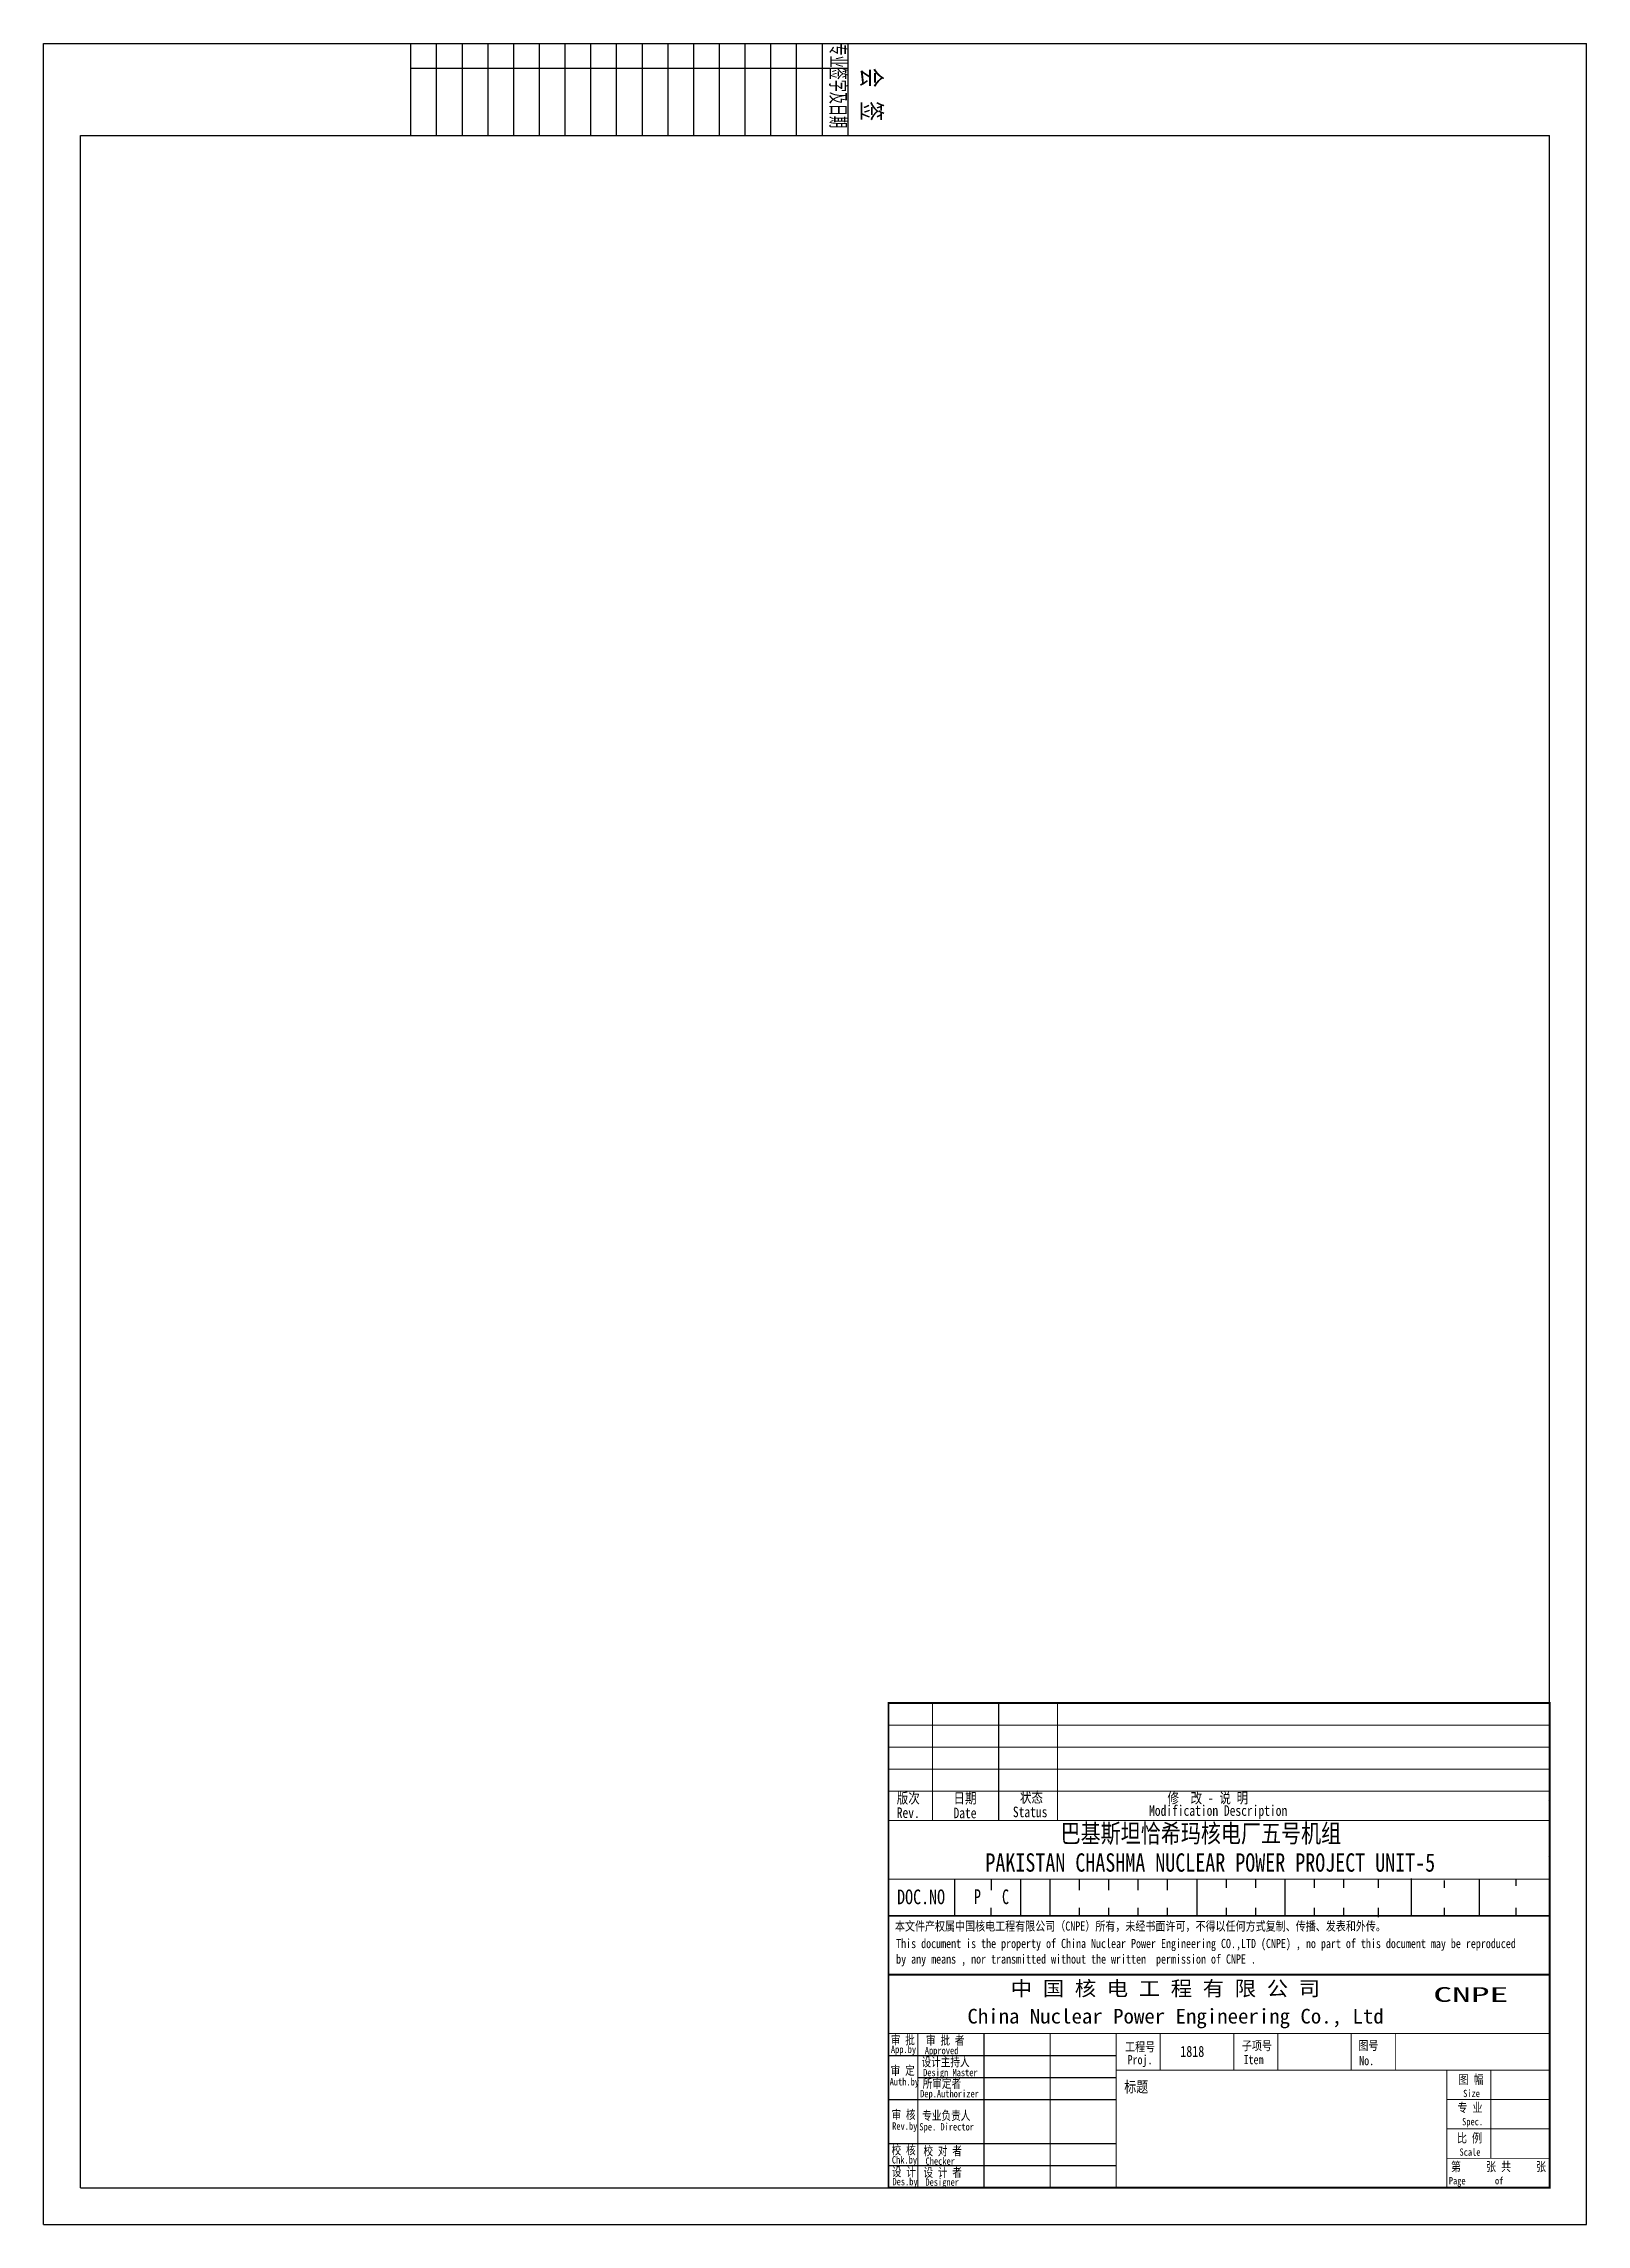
# Model space of a CAD drawing. Extents: x 1225 to 1645, y -441 to 153.
import ezdxf
from ezdxf.enums import TextEntityAlignment as Align

# ---------------------------------------------------------------- set-up
doc = ezdxf.new("R2010")
doc.units = 0
doc.header["$MEASUREMENT"] = 0
for name, color, linetype in [('1', 7, 'Continuous'), ('GT_1', 7, 'Continuous'), ('PUB_TEXT', 7, 'Continuous'), ('图框', 4, 'Continuous')]:
    doc.layers.add(name, color=color, linetype=linetype)
doc.styles.add('HZ', font='ROMANS', dxfattribs={"width": 0.7, "bigfont": 'HZTXT'})
doc.styles.add('宋体', font='', dxfattribs={"width": 0.7})
doc.styles.add('汉字', font='仿宋_GB2312.ttf', dxfattribs={"width": 0.8, "height": 4})
doc.styles.get('宋体').set_extended_font_data('SimSun')

# ---------------------------------------------------------------- blocks, each defined once
blk = doc.blocks.new('会签')
at = {"color": 0}
for p, q in [((3629.69, -1305.73), (3604.69, -1305.73)), ((3611.37, -1424.73), (3611.37, -1305.73)), ((3629.69, -1312.73), (3604.69, -1312.73)), ((3629.69, -1319.73), (3604.69, -1319.73)), ((3629.69, -1326.73), (3604.69, -1326.73)), ((3629.69, -1333.73), (3604.69, -1333.73)), ((3629.69, -1340.73), (3604.69, -1340.73)), ((3629.69, -1347.73), (3604.69, -1347.73)), ((3629.69, -1354.73), (3604.69, -1354.73)), ((3629.69, -1361.73), (3604.69, -1361.73)), ((3629.69, -1368.73), (3604.69, -1368.73)), ((3629.69, -1375.73), (3604.69, -1375.73)), ((3629.69, -1382.73), (3604.69, -1382.73)), ((3629.69, -1389.73), (3604.69, -1389.73)), ((3629.69, -1396.73), (3604.69, -1396.73)), ((3629.69, -1403.73), (3604.69, -1403.73)), ((3629.69, -1410.73), (3604.69, -1410.73)), ((3629.69, -1417.73), (3604.69, -1417.73)), ((3629.69, -1424.73), (3604.69, -1424.73))]:
    blk.add_line(p, q, dxfattribs=at)
at = {"color": 0, "style": 'HZ'}
for s, height, width, p in [('会 签  ', 6, 0.9, (3622.23, -1302.52)), ('专业签字及日期', 4.7, 0.7, (3616.18, -1310.89))]:
    blk.add_text(s, height=height, dxfattribs=dict(at, width=width)).set_placement(p, align=Align.CENTER)

msp = doc.modelspace()

# ---------------------------------------------------------------- linework, layer by layer
at = {"linetype": 'Continuous'}
msp.add_line((1473.22, -346.81), (1473.22, -356.81), dxfattribs=at)
msp.add_line((1483.22, -346.81), (1483.22, -349.81))
at = {"layer": '1'}
for p, q in [((1634.89, -325.45), (1634.89, -325.45)), ((1634.89, -325.45), (1634.89, -325.45)), ((1634.89, -325.45), (1634.89, -325.45)), ((1634.89, -325.45), (1634.89, -325.45)), ((1483.22, -347.81), (1483.22, -347.81)), ((1491.22, -356.81), (1491.22, -346.81)), ((1499.22, -356.81), (1499.22, -346.81)), ((1507.22, -349.81), (1507.22, -346.81)), ((1515.22, -349.81), (1515.22, -346.81)), ((1523.22, -349.81), (1523.22, -346.81)), ((1531.22, -349.81), (1531.22, -346.81)), ((1539.22, -356.81), (1539.22, -346.81)), ((1547.22, -349.1), (1547.22, -346.81)), ((1555.22, -349.1), (1555.22, -346.81)), ((1563.22, -356.81), (1563.22, -346.81)), ((1571.22, -349.1), (1571.22, -346.81)), ((1579.22, -349.1), (1579.22, -346.81)), ((1588.59, -349.1), (1588.59, -346.81)), ((1597.59, -356.6), (1597.59, -346.6)), ((1606.59, -349.1), (1606.59, -347.1)), ((1616.09, -356.81), (1616.09, -346.81)), ((1626.09, -348.6), (1626.09, -346.71)), ((1483.22, -356.81), (1483.22, -354.6)), ((1507.22, -356.81), (1507.22, -354.6)), ((1515.22, -356.81), (1515.22, -354.6)), ((1523.22, -356.81), (1523.22, -354.6)), ((1531.22, -356.81), (1531.22, -354.6)), ((1547.22, -356.81), (1547.22, -354.6)), ((1555.22, -356.81), (1555.22, -354.6)), ((1571.22, -356.81), (1571.22, -354.6)), ((1579.22, -356.81), (1579.22, -354.6)), ((1588.59, -357.1), (1588.59, -354.6)), ((1606.59, -356.6), (1606.59, -354.6)), ((1626.09, -356.6), (1626.09, -354.6)), ((1635.22, -356.81), (1455.22, -356.81)), ((1635.22, -430.81), (1455.22, -430.81)), ((1635.22, -430.81), (1455.22, -430.81)), ((1635.22, -430.81), (1455.22, -430.81)), ((1635.22, -430.81), (1455.22, -430.81)), ((1635.22, -430.81), (1455.22, -430.81))]:
    msp.add_line(p, q, dxfattribs=at)
at = {"layer": '1', "color": 7, "ltscale": 0.8}
msp.add_line((1455.22, -334.92), (1455.22, -396.42), dxfattribs=at)
at = {"layer": '1', "color": 7}
for p, q in [((1634.92, -340.57), (1634.92, -340.57)), ((1634.92, -340.57), (1634.92, -340.57)), ((1634.92, -340.57), (1634.92, -340.57)), ((1634.92, -340.57), (1634.92, -340.57)), ((1455.22, -394.81), (1517.22, -394.81)), ((1463.22, -400.81), (1517.22, -400.81)), ((1455.22, -406.81), (1517.22, -406.81)), ((1455.22, -418.81), (1517.22, -418.81)), ((1455.22, -424.81), (1517.22, -424.81)), ((1635.22, -430.81), (1455.22, -430.81)), ((1635.22, -430.81), (1455.22, -430.81)), ((1635.22, -430.81), (1455.22, -430.81))]:
    msp.add_line(p, q, dxfattribs=at)
at = {"layer": '1', "color": 7, "const_width": 0.5}
for points in [[(1455.22, -430.81), (1635.22, -430.81), (1635.22, -298.81), (1455.22, -298.81)], [(1455.22, -372.81), (1635.22, -372.81), (1635.22, -430.81), (1455.22, -430.81)]]:
    msp.add_lwpolyline(points, close=True, dxfattribs=at)
at = {"layer": '1', "color": 7}
for points, const_width in [([(1467.22, -298.81), (1467.22, -330.81)], 0.3), ([(1485.22, -298.81), (1485.22, -330.81)], 0.3), ([(1501.22, -298.81), (1501.22, -330.81)], 0.3), ([(1455.22, -304.81), (1635.22, -304.81)], 0.3), ([(1455.22, -310.81), (1635.22, -310.81)], 0.3), ([(1455.22, -316.81), (1635.22, -316.81)], 0.3), ([(1455.22, -322.81), (1635.22, -322.81)], 0.3), ([(1455.22, -330.81), (1635.22, -330.81)], 0.3), ([(1455.22, -346.81), (1635.22, -346.81)], 0.3), ([(1473.22, -346.81), (1473.22, -356.81)], 0.3), ([(1455.22, -356.81), (1635.22, -356.81)], 0.3), ([(1455.22, -356.81), (1635.22, -356.81)], 0.3), ([(1455.22, -388.81), (1635.22, -388.81)], 0.3), ([(1463.22, -388.81), (1463.22, -430.81)], 0.3), ([(1481.22, -388.81), (1481.22, -430.81)], 0.3), ([(1499.22, -388.81), (1499.22, -430.81)], 0.3), ([(1517.22, -388.81), (1517.22, -430.81)], 0.3), ([(1529.22, -388.81), (1529.22, -398.81)], 0.25), ([(1549.22, -388.81), (1549.22, -398.81)], 0.25), ([(1561.22, -388.81), (1561.22, -398.81)], 0.25), ([(1581.22, -388.81), (1581.22, -398.81)], 0.25), ([(1593.22, -388.81), (1593.22, -398.81)], 0.25), ([(1517.22, -398.81), (1635.22, -398.81)], 0.3), ([(1607.22, -398.81), (1607.22, -430.81)], 0.3), ([(1619.22, -398.81), (1619.22, -422.81)], 0.25), ([(1635.22, -406.81), (1607.22, -406.81)], 0.25), ([(1635.22, -414.81), (1607.22, -414.81)], 0.25), ([(1635.22, -422.81), (1607.22, -422.81)], 0.25)]:
    msp.add_lwpolyline(points, dxfattribs=dict(at, const_width=const_width))
at = {"layer": '1', "const_width": 0.3}
msp.add_lwpolyline([(1463.22, -388.81), (1463.22, -430.81)], dxfattribs=at)
at = {"layer": 'GT_1'}
for p, q in [((1225.22, -440.81), (1225.22, 153.19)), ((1225.22, 153.19), (1645.22, 153.19)), ((1645.22, -440.81), (1645.22, 153.19)), ((1225.22, -440.81), (1645.22, -440.81))]:
    msp.add_line(p, q, dxfattribs=at)
at = {"layer": 'GT_1', "color": 1}
for p, q in [((1235.22, -430.81), (1235.22, 128.19)), ((1235.22, 128.19), (1635.22, 128.19)), ((1635.22, -430.81), (1635.22, 128.19)), ((1235.22, -430.81), (1635.22, -430.81))]:
    msp.add_line(p, q, dxfattribs=at)
at = {"layer": '图框'}
msp.add_line((1635.22, -430.81), (1455.22, -430.81), dxfattribs=at)
msp.add_line((1635.22, -430.81), (1455.22, -430.81), dxfattribs=at)
msp.add_line((1635.22, -430.81), (1455.22, -430.81), dxfattribs=at)
msp.add_line((1635.22, -430.81), (1455.22, -430.81), dxfattribs=at)
msp.add_line((1635.22, -430.81), (1455.22, -430.81), dxfattribs=at)

# ---------------------------------------------------------------- block references
at = {"color": 0, "rotation": 270}
msp.add_blockref('会签', (2749.95, 3757.87), dxfattribs=at)

# ---------------------------------------------------------------- texts
at = {"linetype": 'Continuous', "char_height": 4, "attachment_point": 5, "style": '宋体'}
for s, width, insert in [('P', 5.7748, (1479.43, -351.53)), ('C', 6.7601, (1487.09, -351.6))]:
    msp.add_mtext_dynamic_manual_height_columns(s, width=width, gutter_width=1, heights=[0], dxfattribs=dict(at, insert=insert))
at = {"layer": '1', "style": '汉字', "width": 0.8}
for s, height, p in [('版次', 2.88, (1457.47, -326.15)), ('日期 ', 2.88, (1472.92, -326.15)), ('状态', 2.88, (1491.01, -325.94)), ('Modification Description', 2.88, (1526.17, -329.53)), ('修  改 - 说 明', 2.88, (1531.18, -326.1)), ('Rev.', 2.88, (1457.47, -330.12)), ('Date', 2.88, (1472.92, -330.18)), ('Status', 2.88, (1489.09, -329.9)), ('巴基斯坦恰希玛核电厂五号机组', 5, (1502.08, -336.8)), ('PAKISTAN CHASHMA NUCLEAR POWER PROJECT UNIT-5', 5, (1481.61, -344.74)), ('审 批', 2.4, (1455.87, -391.8)), ('审 批 者', 2.4, (1465.44, -391.88)), ('App.by', 2, (1455.89, -394.13)), ('审 定', 2.4, (1455.82, -400.09)), ('设计主持人', 2.4, (1464.21, -397.77)), ('Approved', 2, (1465.12, -394.47)), ('Proj.', 2.5, (1520.32, -397.2)), ('Item', 2.5, (1551.89, -397.17)), ('No.', 2.5, (1583.37, -397.45)), ('Auth.by', 2, (1455.55, -402.97)), ('所审定者', 2.4, (1464.53, -403.64)), ('Design Master', 2, (1464.65, -400.45)), ('标题', 3, (1519.4, -404.85)), ('图 幅', 2.5, (1610.42, -402.54)), ('审 核', 2.4, (1456.06, -412.15)), ('Dep.Authorizer', 2, (1463.84, -406.21)), ('专业负责人', 2.4, (1464.42, -412.38)), ('专 业', 2.5, (1610.14, -410.23)), ('Size', 2, (1611.67, -406.14)), ('Rev.by', 2, (1456.23, -415.03)), ('Spe. Director', 2, (1463.65, -415.23)), ('比 例', 2.5, (1610.01, -418.52)), ('Spec.', 2, (1611.39, -413.83)), ('校 核', 2.4, (1456.07, -421.78)), ('校 对 者', 2.4, (1464.75, -422.02)), ('Scale', 2, (1610.69, -422.12)), ('设 计', 2.4, (1456.15, -427.72)), ('Chk.by', 2, (1456.16, -424.23)), ('设 计 者', 2.4, (1464.75, -427.87)), ('Checker', 2, (1465.32, -424.59)), ('第     张 共     张', 2.5, (1608.37, -426.32)), ('Des.by', 2, (1456.31, -430.17)), ('Designer', 2, (1465.28, -430.29)), ('Page       of  ', 2, (1607.77, -429.92))]:
    msp.add_text(s, height=height, dxfattribs=at).set_placement(p)
at = {"layer": '1', "color": 7, "style": '宋体', "width": 0.8}
msp.add_text('DOC.NO', height=4, dxfattribs=at).set_placement((1457.57, -353.6))
at = {"layer": '1', "ltscale": 0.8, "style": '汉字', "width": 0.8}
for s, height, p in [('本文件产权属中国核电工程有限公司（CNPE）所有，未经书面许可，不得以任何方式复制、传播、发表和外传。', 2.5, (1456.99, -360.81)), ('This document is the property of China Nuclear Power Engineering CO.,LTD (CNPE) , no part of this document may be reproduced ', 2.5, (1457.31, -365.55)), ('by any means , nor transmitted without the written  permission of CNPE .', 2.5, (1457.31, -369.79)), ('工程号', 2.5, (1519.64, -393.69)), ('子项号', 2.5, (1551.44, -393.37)), ('图号', 2.5, (1583.15, -393.3)), ('1818', 3, (1534.66, -395.19))]:
    msp.add_text(s, height=height, dxfattribs=at).set_placement(p)
at = {"layer": 'PUB_TEXT', "style": '汉字'}
for s, width, p, p2 in [('中 国 核 电 工 程 有 限 公 司', 1.049388, (1488.51, -378.55), (1572.74, -378.55)), ('CNPE', 1.843009, (1603.56, -380.2), (1623.97, -380.2)), ('China Nuclear Power Engineering Co., Ltd', 1.023647, (1476.72, -386.1), (1590.04, -386.1))]:
    msp.add_text(s, height=4, dxfattribs=dict(at, width=width)).set_placement(p, p2, align=Align.FIT)

doc.saveas('drawing.dxf')
